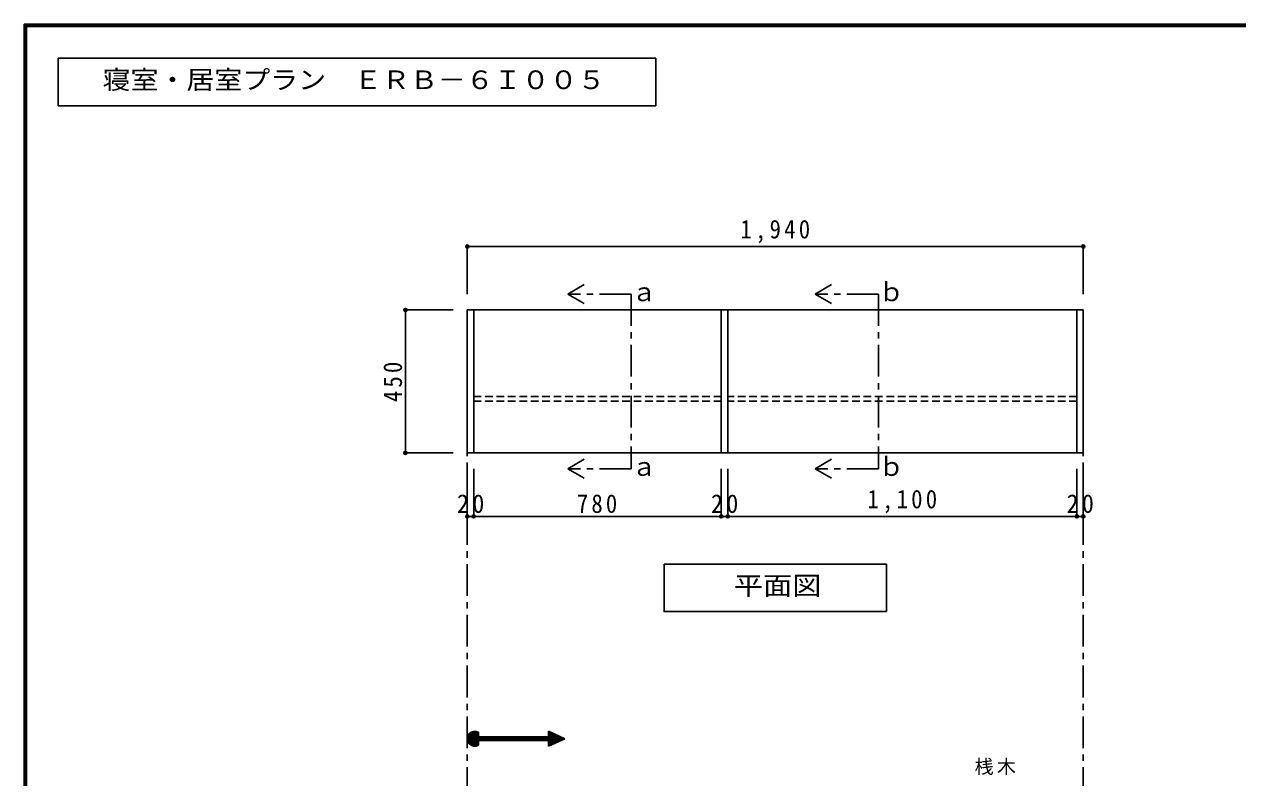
# Model space of a CAD drawing. Units: millimetres at full size, sheet at 1:20. Extents: x -3922 to 3878, y -2932 to 2722.
# Drawn here: x -3922 to -100, y 350 to 2722 of the extents above; entities that cross this region are included whole.
import ezdxf
from ezdxf.enums import TextEntityAlignment as Align

# ---------------------------------------------------------------- set-up
doc = ezdxf.new("R2010")
doc.units = ezdxf.units.MM
doc.header["$LTSCALE"] = 20
doc.header["$PDMODE"] = 32
doc.header["$PDSIZE"] = 10
doc.linetypes.add('CHAIN1', pattern=[8, 5, -1, 1, -1])
doc.linetypes.add('DASHED1', pattern=[1.8, 1.2, -0.6])
for name, color, linetype in [('0-2_本体', 2, 'Continuous'), ('0-3_固定棚', 3, 'Continuous'), ('0-6_ﾊﾟｲﾌﾟﾊﾝｶﾞｰ', 4, 'Continuous'), ('0-A_文字', 7, 'Continuous'), ('0-B_寸法', 4, 'Continuous'), ('F-1_枠', 6, 'Continuous')]:
    doc.layers.add(name, color=color, linetype=linetype)
doc.styles.add('ＭＳ ゴシック', font='')
doc.styles.get('ＭＳ ゴシック').set_extended_font_data('MS Gothic')

msp = doc.modelspace()

# ---------------------------------------------------------------- linework, layer by layer
at = {"layer": '0-2_本体'}
for p, q in [((-2526.53, 1822.73), (-2506.53, 1822.73)), ((-2526.53, 1372.73), (-2526.53, 1822.73)), ((-2506.53, 1372.73), (-2506.53, 1822.73)), ((-1726.53, 1372.73), (-1726.53, 1822.73)), ((-1726.53, 1822.73), (-1706.53, 1822.73)), ((-1706.53, 1372.73), (-1706.53, 1822.73)), ((-586.53, 1372.73), (-586.53, 1822.73)), ((-2526.53, 1372.73), (-2506.53, 1372.73)), ((-1726.53, 1372.73), (-1706.53, 1372.73)), ((-606.53, 1372.73), (-586.53, 1372.73))]:
    msp.add_line(p, q, dxfattribs=at)
at = {"layer": '0-2_本体', "color": 3}
msp.add_line((-2526.53, 1372.73), (-586.53, 1372.73), dxfattribs=at)
at = {"layer": '0-2_本体'}
msp.add_lwpolyline([(-606.53, 1372.73), (-606.53, 1822.73), (-586.53, 1822.73)], dxfattribs=at)
at = {"layer": '0-3_固定棚'}
for p, q in [((-2506.53, 1822.73), (-1726.53, 1822.73)), ((-1706.53, 1822.73), (-606.53, 1822.73))]:
    msp.add_line(p, q, dxfattribs=at)
at = {"layer": '0-6_ﾊﾟｲﾌﾟﾊﾝｶﾞｰ', "linetype": 'DASHED1'}
for p, q in [((-1726.53, 1550.22), (-2506.53, 1550.22)), ((-1726.53, 1535.24), (-2506.53, 1535.24)), ((-606.53, 1550.22), (-1706.53, 1550.22)), ((-606.53, 1535.24), (-1706.53, 1535.24))]:
    msp.add_line(p, q, dxfattribs=at)
at = {"layer": '0-A_文字'}
for p, q in [((-3815.36, 2615.63), (-3815.36, 2465.63)), ((-1933.23, 2615.63), (-3815.36, 2615.63)), ((-1933.23, 2465.63), (-1933.23, 2615.63)), ((-3815.36, 2465.63), (-1933.23, 2465.63)), ((-2210.02, 1872.73), (-2158.06, 1902.73)), ((-1431.36, 1872.73), (-1379.39, 1902.73)), ((-2210.02, 1872.73), (-2158.06, 1842.73)), ((-1431.36, 1872.73), (-1379.39, 1842.73)), ((-2210.02, 1322.73), (-2158.06, 1352.73)), ((-1431.36, 1322.73), (-1379.39, 1352.73)), ((-2210.02, 1322.73), (-2158.06, 1292.73)), ((-1431.36, 1322.73), (-1379.39, 1292.73)), ((-1205.93, 1022.73), (-1906.93, 1022.73)), ((-1205.93, 1022.73), (-1205.93, 872.73)), ((-2526.53, 472.25), (-2502.57, 496.2)), ((-2526.39, 475.22), (-2505.54, 496.06)), ((-2526.34, 469.61), (-2499.93, 496.02)), ((-2525.91, 467.21), (-2497.53, 495.58)), ((-2525.73, 478.71), (-2509.03, 495.4)), ((-2525.28, 465.01), (-2495.34, 494.96)), ((-2524.48, 462.98), (-2493.3, 494.16)), ((-2523.97, 483.29), (-2513.62, 493.65)), ((-2523.54, 461.09), (-2491.42, 493.22)), ((-2522.46, 459.34), (-2491.12, 490.69)), ((-2521.26, 457.72), (-2491.12, 487.86)), ((-2519.93, 456.22), (-2491.12, 485.03)), ((-2518.48, 454.84), (-2491.12, 482.21)), ((-2516.91, 453.58), (-2491.12, 479.38)), ((-2515.22, 452.44), (-2489.17, 478.49)), ((-2513.4, 451.44), (-2486.34, 478.49)), ((-2511.43, 450.57), (-2483.51, 478.49)), ((-2509.31, 449.87), (-2480.68, 478.49)), ((-2507.01, 449.34), (-2491.12, 465.23)), ((-2504.48, 449.04), (-2491.12, 462.41)), ((-2501.67, 449.02), (-2491.12, 459.58)), ((-2491.12, 466.7), (-2491.12, 452.15)), ((-2491.12, 466.7), (-2270.63, 466.7)), ((-2489.65, 466.7), (-2477.86, 478.49)), ((-2486.82, 466.7), (-2475.03, 478.49)), ((-2483.99, 466.7), (-2472.2, 478.49)), ((-2481.17, 466.7), (-2469.37, 478.49)), ((-2478.34, 466.7), (-2466.54, 478.49)), ((-2475.51, 466.7), (-2463.71, 478.49)), ((-2472.68, 466.7), (-2460.89, 478.49)), ((-2469.85, 466.7), (-2458.06, 478.49)), ((-2467.02, 466.7), (-2455.23, 478.49)), ((-2464.19, 466.7), (-2452.4, 478.49)), ((-2461.37, 466.7), (-2449.57, 478.49)), ((-2458.54, 466.7), (-2446.74, 478.49)), ((-2455.71, 466.7), (-2443.92, 478.49)), ((-2452.88, 466.7), (-2441.09, 478.49)), ((-2450.05, 466.7), (-2438.26, 478.49)), ((-2447.22, 466.7), (-2435.43, 478.49)), ((-2444.4, 466.7), (-2432.6, 478.49)), ((-2441.57, 466.7), (-2429.77, 478.49)), ((-2438.74, 466.7), (-2426.94, 478.49)), ((-2435.91, 466.7), (-2424.12, 478.49)), ((-2433.08, 466.7), (-2421.29, 478.49)), ((-2430.25, 466.7), (-2418.46, 478.49)), ((-2427.42, 466.7), (-2415.63, 478.49)), ((-2424.6, 466.7), (-2412.8, 478.49)), ((-2421.77, 466.7), (-2409.97, 478.49)), ((-2418.94, 466.7), (-2407.15, 478.49)), ((-2416.11, 466.7), (-2404.32, 478.49)), ((-2413.28, 466.7), (-2401.49, 478.49)), ((-2410.45, 466.7), (-2398.66, 478.49)), ((-2407.63, 466.7), (-2395.83, 478.49)), ((-2404.8, 466.7), (-2393, 478.49)), ((-2401.97, 466.7), (-2390.18, 478.49)), ((-2399.14, 466.7), (-2387.35, 478.49)), ((-2396.31, 466.7), (-2384.52, 478.49)), ((-2393.48, 466.7), (-2381.69, 478.49)), ((-2390.66, 466.7), (-2378.86, 478.49)), ((-2387.83, 466.7), (-2376.03, 478.49)), ((-2385, 466.7), (-2373.2, 478.49)), ((-2382.17, 466.7), (-2370.38, 478.49)), ((-2379.34, 466.7), (-2367.55, 478.49)), ((-2376.51, 466.7), (-2364.72, 478.49)), ((-2373.68, 466.7), (-2361.89, 478.49)), ((-2370.86, 466.7), (-2359.06, 478.49)), ((-2368.03, 466.7), (-2356.23, 478.49)), ((-2365.2, 466.7), (-2353.41, 478.49)), ((-2362.37, 466.7), (-2350.58, 478.49)), ((-2359.54, 466.7), (-2347.75, 478.49)), ((-2356.71, 466.7), (-2344.92, 478.49)), ((-2353.89, 466.7), (-2342.09, 478.49)), ((-2351.06, 466.7), (-2339.26, 478.49)), ((-2348.23, 466.7), (-2336.44, 478.49)), ((-2345.4, 466.7), (-2333.61, 478.49)), ((-2342.57, 466.7), (-2330.78, 478.49)), ((-2339.74, 466.7), (-2327.95, 478.49)), ((-2336.92, 466.7), (-2325.12, 478.49)), ((-2334.09, 466.7), (-2322.29, 478.49)), ((-2331.26, 466.7), (-2319.46, 478.49)), ((-2328.43, 466.7), (-2316.64, 478.49)), ((-2325.6, 466.7), (-2313.81, 478.49)), ((-2322.77, 466.7), (-2310.98, 478.49)), ((-2319.94, 466.7), (-2308.15, 478.49)), ((-2317.12, 466.7), (-2305.32, 478.49)), ((-2314.29, 466.7), (-2302.49, 478.49)), ((-2311.46, 466.7), (-2299.67, 478.49)), ((-2308.63, 466.7), (-2296.84, 478.49)), ((-2305.8, 466.7), (-2294.01, 478.49)), ((-2302.97, 466.7), (-2291.18, 478.49)), ((-2300.15, 466.7), (-2288.35, 478.49)), ((-2297.32, 466.7), (-2285.52, 478.49)), ((-2294.49, 466.7), (-2282.7, 478.49)), ((-2291.66, 466.7), (-2279.87, 478.49)), ((-2288.83, 466.7), (-2277.04, 478.49)), ((-2286, 466.7), (-2274.21, 478.49)), ((-2283.18, 466.7), (-2271.38, 478.49)), ((-2280.35, 466.7), (-2257.12, 489.93)), ((-2277.52, 466.7), (-2255.19, 489.03)), ((-2274.69, 466.7), (-2253.25, 488.13)), ((-2271.86, 466.7), (-2251.32, 487.24)), ((-2270.63, 496.21), (-2219.81, 472.6)), ((-2270.63, 478.49), (-2270.63, 496.21)), ((-2270.63, 493.39), (-2268.7, 495.31)), ((-2270.63, 490.56), (-2266.77, 494.42)), ((-2270.63, 487.73), (-2264.84, 493.52)), ((-2270.63, 484.9), (-2262.91, 492.62)), ((-2270.63, 482.07), (-2260.98, 491.72)), ((-2270.63, 479.24), (-2259.05, 490.83)), ((-2270.63, 465.1), (-2249.39, 486.34)), ((-2270.63, 462.27), (-2247.46, 485.44)), ((-2270.63, 459.45), (-2245.53, 484.55)), ((-2270.63, 456.62), (-2243.6, 483.65)), ((-2270.63, 453.79), (-2241.67, 482.75)), ((-2270.63, 450.96), (-2239.74, 481.85)), ((-2270.63, 448.99), (-2219.81, 472.6)), ((-2270.63, 466.7), (-2270.63, 448.99)), ((-2269.04, 449.73), (-2237.81, 480.96)), ((-2263.75, 452.18), (-2235.87, 480.06)), ((-2258.47, 454.64), (-2233.94, 479.16)), ((-2253.19, 457.09), (-2232.01, 478.26)), ((-2247.9, 459.54), (-2230.08, 477.37)), ((-2242.62, 462), (-2228.15, 476.47)), ((-2237.34, 464.45), (-2226.22, 475.57)), ((-2232.06, 466.91), (-2224.29, 474.68)), ((-2226.77, 469.36), (-2222.36, 473.78)), ((-2221.49, 471.82), (-2220.42, 472.88)), ((-2498.45, 449.41), (-2491.12, 456.75)), ((-2494.5, 450.54), (-2491.12, 453.92))]:
    msp.add_line(p, q, dxfattribs=at)
at = {"layer": '0-A_文字', "linetype": 'CHAIN1'}
for p, q in [((-2010.02, 1872.73), (-2210.02, 1872.73)), ((-2010.02, 1872.73), (-2010.02, 1322.73)), ((-1231.36, 1872.73), (-1431.36, 1872.73)), ((-1231.36, 1872.73), (-1231.36, 1322.73)), ((-2526.53, 1822.73), (-2526.53, -1711.27)), ((-586.53, 1822.73), (-586.53, -1711.27)), ((-2010.02, 1322.73), (-2210.02, 1322.73)), ((-1231.36, 1322.73), (-1431.36, 1322.73))]:
    msp.add_line(p, q, dxfattribs=at)
at = {"layer": '0-A_文字'}
for points in [[(-1906.93, 1022.73), (-1906.93, 872.73), (-1205.93, 872.73)], [(-2491.12, 493.04), (-2491.12, 478.49), (-2270.63, 478.49)]]:
    msp.add_lwpolyline(points, dxfattribs=at)
msp.add_arc((-2502.92, 472.6), 23.61, 60, 300, dxfattribs=at)
at = {"layer": '0-B_寸法'}
for p, q in [((-2526.53, 2022.73), (-2526.53, 1872.73)), ((-2526.53, 2022.73), (-586.53, 2022.73)), ((-586.53, 2022.73), (-586.53, 1872.73)), ((-2721.53, 1822.73), (-2571.53, 1822.73)), ((-2721.53, 1822.73), (-2721.53, 1372.73)), ((-2721.53, 1372.73), (-2571.53, 1372.73)), ((-2526.53, 1172.73), (-2526.53, 1322.73)), ((-2506.53, 1172.73), (-2506.53, 1322.73)), ((-1726.53, 1172.73), (-1726.53, 1322.73)), ((-1706.53, 1172.73), (-1706.53, 1322.73)), ((-606.53, 1172.73), (-606.53, 1322.73)), ((-586.53, 1172.73), (-586.53, 1322.73)), ((-2526.53, 1172.73), (-2506.53, 1172.73)), ((-2506.53, 1172.73), (-1726.53, 1172.73)), ((-1726.53, 1172.73), (-1706.53, 1172.73)), ((-1706.53, 1172.73), (-606.53, 1172.73)), ((-606.53, 1172.73), (-586.53, 1172.73))]:
    msp.add_line(p, q, dxfattribs=at)
at = {"layer": '0-B_寸法', "color": 7}
for p in [(-2526.53, 2022.73), (-586.53, 2022.73), (-2721.53, 1822.73), (-2721.53, 1372.73), (-2526.53, 1172.73), (-2506.53, 1172.73), (-1726.53, 1172.73), (-1706.53, 1172.73), (-606.53, 1172.73), (-586.53, 1172.73)]:
    msp.add_point(p, dxfattribs=at)
at = {"layer": 'F-1_枠'}
for p, q in [((-3922.03, 2722.29), (-3922.03, -2864.37)), ((-3922.03, 2722.29), (3877.97, 2722.29)), ((-3922.03, 2718.96), (3877.97, 2718.96)), ((-3922.03, 2715.63), (3877.97, 2715.63)), ((-3918.7, 2722.29), (-3918.7, -2864.37)), ((-3915.36, 2722.29), (-3915.36, -2864.37))]:
    msp.add_line(p, q, dxfattribs=at)

# ---------------------------------------------------------------- texts
at = {"layer": '0-A_文字', "style": 'ＭＳ ゴシック'}
for s, width, p in [('寝室・居室プラン\u3000ＥＲＢ－６Ｉ００５', 1.1, (-3675.36, 2500.63)), ('平面図', 1.15, (-1686.93, 907.73))]:
    msp.add_text(s, height=58.65, dxfattribs=dict(at, width=width)).set_placement(p, align=Align.BOTTOM_LEFT)
for s, p in [('ｂ', (-1231.36, 1832.73)), ('ａ', (-2010.02, 1832.73)), ('ａ', (-2010.02, 1282.73)), ('ｂ', (-1231.36, 1282.73))]:
    msp.add_text(s, height=58.65, dxfattribs=at).set_placement(p, align=Align.BOTTOM_LEFT)
at = {"layer": '0-A_文字', "insert": (-928.93, 358.08), "char_height": 43.99, "attachment_point": 7, "style": 'ＭＳ ゴシック'}
msp.add_mtext('\\T1.17;桟木', dxfattribs=at)
at = {"layer": '0-B_寸法', "color": 7, "char_height": 58.65, "attachment_point": 7, "style": 'ＭＳ ゴシック'}
for s, insert in [('\\T1.28;\\W0.9;1,940', (-1666.53, 2032.73)), ('\\T1.27;\\W0.95;20', (-2559.03, 1182.73)), ('\\T1.27;\\W0.9;780', (-2181.53, 1182.73)), ('\\T1.27;\\W0.95;20', (-1759.03, 1182.73)), ('\\T1.28;\\W0.9;1,100', (-1266.53, 1182.73)), ('\\T1.27;\\W0.95;20', (-639.03, 1182.73))]:
    msp.add_mtext(s, dxfattribs=dict(at, insert=insert))
at = {"layer": '0-B_寸法', "color": 7, "insert": (-2731.53, 1532.73), "char_height": 58.65, "attachment_point": 7, "rotation": 90, "style": 'ＭＳ ゴシック'}
msp.add_mtext('\\T1.27;\\W0.9;450', dxfattribs=at)

doc.saveas('drawing.dxf')
